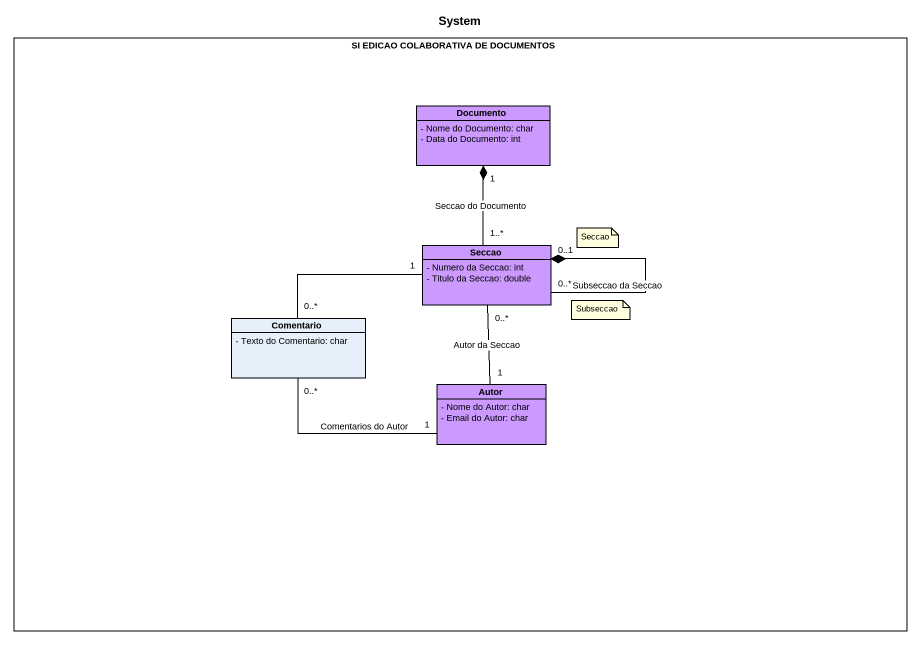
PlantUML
@startuml
title System
hide circle
hide empty members
skinparam classAttributeIconSize 0
rectangle "SI EDICAO COLABORATIVA DE DOCUMENTOS" as SI_EDICAO_COLABORATIVA_DE {
  class Documento #CC99FF {
    - Nome do Documento: char
    - Data do Documento: int
  }
  class Seccao #CC99FF {
    - Numero da Seccao: int
    - Titulo da Seccao: double
  }
  class Comentario {
    - Texto do Comentario: char
  }
  class Autor #CC99FF {
    - Nome do Autor: char
    - Email do Autor: char
  }
}
Seccao "1..*" -up-* "1" Documento : Seccao do Documento
Seccao "0..*" --* "0..1" Seccao : Subseccao da Seccao
Comentario "0..*" -right- "1" Seccao
Comentario "0..*" -right- "1" Autor : Comentarios do Autor
Autor "1" -up- "0..*" Seccao : Autor da Seccao
note as N1
  Seccao
end note
note as N2
  Subseccao
end note
@enduml
